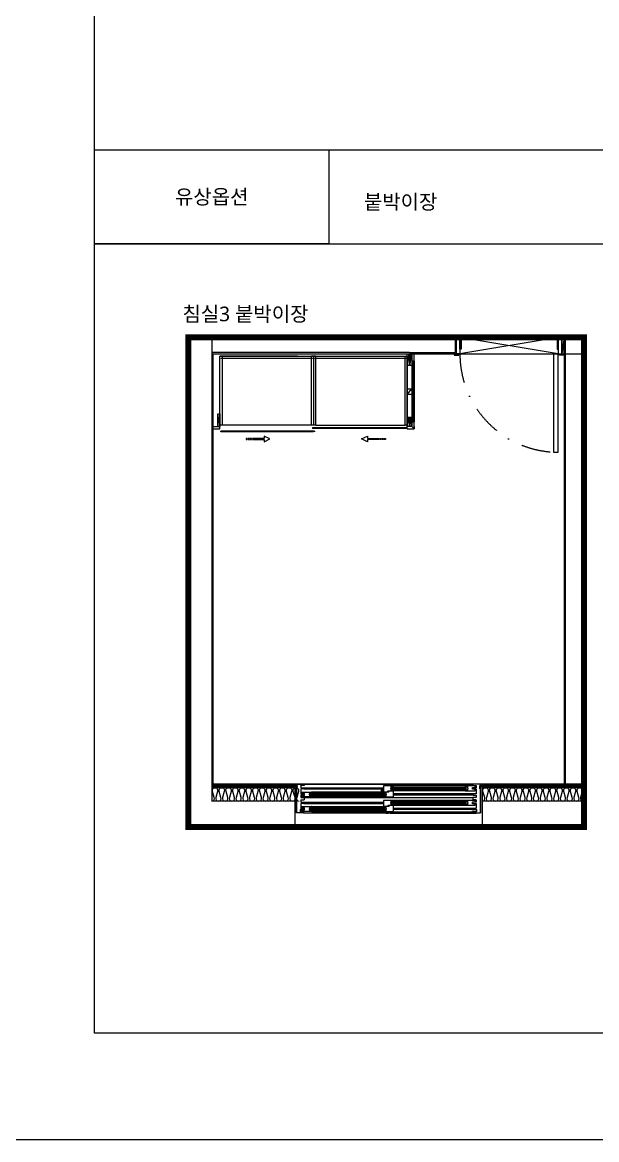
# Model space of a CAD drawing. Header units: millimetres. Extents: x -33000 to 294000, y 0 to 42408.
# Drawn here: x 168618 to 173523, y 0 to 9539 of the extents above; entities that cross this region are included whole.
import ezdxf
from ezdxf.enums import TextEntityAlignment as Align

# ---------------------------------------------------------------- set-up
doc = ezdxf.new("R2010")
doc.units = ezdxf.units.MM
doc.header["$LTSCALE"] = 50
doc.linetypes.add('DASHDOTX2', pattern=[2, 1, -0.5, 0, -0.5])
doc.layers.add('arch', color=8, linetype='Continuous')
doc.layers.add('실명', color=9, linetype='Continuous')
doc.layers.add('cloud', color=7, linetype='Continuous', true_color=0xb3ef8f, plot=False)
doc.styles.add('FORTELINE', font='malgun.ttf')

# ---------------------------------------------------------------- blocks, each defined once
blk = doc.blocks.new('XR-Unit-Plan$0$WG-민간-BPW_1600')
for p, q in [((-800, 0), (-800, -10)), ((-785, 0), (-785, -10)), ((-785, 0), (-721, 0)), ((-785, -10), (-785, 0)), ((721, 0), (-721, 0)), ((785, 0), (721, 0)), ((785, 0), (785, -10)), ((785, -10), (785, 0)), ((800, 0), (800, -10)), ((-779, -10), (-800, -10)), ((-800, -19.5), (-800, -245)), ((-779, -19.5), (-800, -19.5)), ((-785, -10), (-779, -10)), ((-785, -19.5), (-785, -245)), ((-785, -245), (-785, -38)), ((-779, -38), (-785, -38)), ((-779, -10), (-779, -19.5)), ((-779, -38), (-779, -10)), ((-721, -12), (-747, -12)), ((-740, -27), (-740, -15.5)), ((-723.5, -82.5), (-42.5, -82.5)), ((-723.5, -92.5), (-42.5, -92.5)), ((-720, -1), (-720, -11)), ((-663.7, -47), (-663.7, -25)), ((-30.5, -25), (-663.7, -25)), ((-30.5, -31), (-663.7, -31)), ((-30.5, -41), (-663.7, -41)), ((-30.5, -47), (-663.7, -47)), ((-657, -22.4), (-654.4, -25)), ((-657, -49.6), (-654.4, -47)), ((-655.5, -15), (-42, -15)), ((-655.5, -56), (-42, -56)), ((-653.7, -41), (-653.7, -31)), ((-653.7, -41), (-653.7, -31)), ((-40.5, -22.4), (-43.1, -25)), ((-40.5, -49.6), (-43.1, -47)), ((-42, -15), (42, -15)), ((-40.5, -16), (-42, -16)), ((-42, -55), (-40.5, -55)), ((1.6, -56), (-42, -56)), ((-40.5, -22.5), (-40.5, -16)), ((-40.5, -41), (-40.5, -31)), ((-40.5, -41), (-40.5, -31)), ((-40.5, -55), (-40.5, -48.5)), ((-35.5, -23), (-40, -23)), ((-40, -48), (-35.5, -48)), ((-24, -20), (-39, -20)), ((-39, -20), (-39, -21)), ((-39, -50), (-39, -51)), ((-39, -51), (-24, -51)), ((-38.5, -21.5), (-35.5, -21.5)), ((-35.5, -49.5), (-38.5, -49.5)), ((-35.5, -21.5), (-35.5, -23)), ((-35.5, -48), (-35.5, -49.5)), ((-30.5, -47), (-30.5, -25)), ((-23.5, -31.2), (-23.5, -20.5)), ((-23.5, -50.5), (-23.5, -40.8)), ((-20.3, -33.4), (-23.2, -31.6)), ((-23.2, -40.4), (-20.3, -38.6)), ((-20, -38.2), (-20, -33.8)), ((-3, -63.1), (-3, -62.9)), ((-2.6, -62.5), (6, -61.5)), ((6, -64.5), (-2.6, -63.6)), ((6, -60), (1.6, -56)), ((6, -61.5), (6, -60)), ((42, -64.5), (6, -64.5)), ((30.5, -98.5), (30.5, -76.5)), ((667, -76.5), (30.5, -76.5)), ((667, -82.5), (30.5, -82.5)), ((667, -92.5), (30.5, -92.5)), ((40.5, -73.9), (43.1, -76.5)), ((40.5, -92.5), (40.5, -82.5)), ((40.5, -92.5), (40.5, -82.5)), ((42, -67), (655.5, -67)), ((42.5, -15.5), (42.5, -64)), ((723.5, -30.5), (42.5, -30.5)), ((53.4, -40.5), (54.7, -40.5)), ((61, -59.7), (53.4, -60)), ((54.7, -37.6), (54.7, -57.7)), ((54.7, -57.7), (54.7, -60)), ((54.7, -57.7), (57, -57.7)), ((60.9, -36.6), (55.7, -36.6)), ((58.9, -56.2), (61.8, -37.8)), ((61.9, -37.6), (61.9, -58.7)), ((723.5, -40.5), (61.9, -40.5)), ((657, -73.9), (654.4, -76.5)), ((657, -92.5), (657, -82.5)), ((657, -92.5), (657, -82.5)), ((667, -98.5), (667, -76.5)), ((720, -1), (720, -11)), ((721, -12), (747, -12)), ((740, -79), (740, -67.5)), ((779, -10), (800, -10)), ((779, -10), (779, -19.5)), ((785, -10), (779, -10)), ((779, -38), (779, -10)), ((779, -19.5), (800, -19.5)), ((779, -38), (785, -38)), ((785, -19.5), (785, -245)), ((785, -245), (785, -38)), ((800, -19.5), (800, -245)), ((-748, -134.5), (-748, -153)), ((-748, -165), (-748, -205)), ((-747, -133.5), (-721, -133.5)), ((-747, -154), (-723.5, -154)), ((-723.5, -164), (-747, -164)), ((-723, -154.5), (-723, -155.1)), ((-723, -162.9), (-723, -163.5)), ((721, -113), (-721, -113)), ((-663.7, -170.5), (-663.7, -148.5)), ((-30.5, -148.5), (-663.7, -148.5)), ((-30.5, -154.5), (-663.7, -154.5)), ((-30.5, -164.5), (-663.7, -164.5)), ((-30.5, -170.5), (-663.7, -170.5)), ((-657, -145.9), (-654.4, -148.5)), ((-657, -173.1), (-654.4, -170.5)), ((-655.5, -138.5), (-42, -138.5)), ((-42, -179.5), (-655.5, -179.5)), ((-653.7, -164.5), (-653.7, -154.5)), ((-653.7, -164.5), (-653.7, -154.5)), ((-40.5, -145.9), (-43.1, -148.5)), ((-40.5, -173.1), (-43.1, -170.5)), ((-42, -138.5), (42, -138.5)), ((-40.5, -139.5), (-42, -139.5)), ((-42, -178.5), (-40.5, -178.5)), ((1.6, -179.5), (-42, -179.5)), ((-40.5, -146), (-40.5, -139.5)), ((-40.5, -164.5), (-40.5, -154.5)), ((-40.5, -164.5), (-40.5, -154.5)), ((-40.5, -178.5), (-40.5, -172)), ((-35.5, -146.5), (-40, -146.5)), ((-40, -171.5), (-35.5, -171.5)), ((-24, -143.5), (-39, -143.5)), ((-39, -143.5), (-39, -144.5)), ((-39, -173.5), (-39, -174.5)), ((-39, -174.5), (-24, -174.5)), ((-38.5, -145), (-35.5, -145)), ((-35.5, -173), (-38.5, -173)), ((-35.5, -145), (-35.5, -146.5)), ((-35.5, -171.5), (-35.5, -173)), ((-30.5, -170.5), (-30.5, -148.5)), ((-23.5, -154.7), (-23.5, -144)), ((-23.5, -174), (-23.5, -164.3)), ((-20.3, -156.9), (-23.2, -155.1)), ((-23.2, -163.9), (-20.3, -162.1)), ((-20, -161.7), (-20, -157.3)), ((-3, -186.6), (-3, -186.4)), ((-2.6, -186), (6, -185)), ((6, -188), (-2.6, -187.1)), ((6, -183.5), (1.6, -179.5)), ((6, -185), (6, -183.5)), ((42, -188), (6, -188)), ((667, -98.5), (30.5, -98.5)), ((40.5, -101.1), (43.1, -98.5)), ((655.5, -108), (42, -108)), ((655.5, -190.5), (42, -190.5)), ((42.5, -139), (42.5, -187.5)), ((723.5, -154), (42.5, -154)), ((723.5, -164), (42.5, -164)), ((657, -101.1), (654.4, -98.5)), ((747, -133.5), (721, -133.5)), ((723, -154.5), (723, -155.1)), ((723, -162.9), (723, -163.5)), ((747, -154), (723.5, -154)), ((723.5, -164), (747, -164)), ((748, -134.5), (748, -153)), ((748, -165), (748, -205)), ((-727, -245), (-785, -245)), ((-753, -217), (-753, -236)), ((-723.5, -216), (-752, -216)), ((-752, -237), (-727, -237)), ((-749, -235.5), (-749, -233.5)), ((-748.5, -233), (-746.5, -233)), ((-726.5, -236), (-748.5, -236)), ((-748.5, -246), (-726.5, -246)), ((-710, -247), (-748.5, -247)), ((-746.5, -233.8), (-748, -233.8)), ((-748, -233.8), (-748, -235)), ((-748, -235), (-726.5, -235)), ((-747, -206), (-723.5, -206)), ((-746.5, -233), (-746.5, -233.8)), ((-726, -234.5), (-726, -233.5)), ((-726, -245.5), (-726, -236.5)), ((-726, -238), (-726, -244)), ((-725.5, -233), (-712, -233)), ((-723.5, -206), (-42.5, -206)), ((-723.5, -216), (-42.5, -216)), ((-723, -206.5), (-723, -207.1)), ((-723, -214.9), (-723, -215.5)), ((-711, -234), (-711, -239.5)), ((-703.5, -237), (-711, -237)), ((-711, -241.5), (-711, -246)), ((-711, -246), (-710, -246)), ((-710.5, -240), (-704, -240)), ((-704, -241), (-710.5, -241)), ((-18.5, -247), (-707, -247)), ((-704, -246), (-703.5, -246)), ((-703.5, -247), (-704, -247)), ((-703.5, -239.5), (-703.5, -235.5)), ((-703.5, -246), (-703.5, -241.5)), ((-702.5, -235.5), (-702.5, -246)), ((-23.1, -237), (-702.5, -237)), ((-23.1, -245), (-702.5, -245)), ((-23.1, -235.5), (-23.1, -246)), ((-22.1, -239.5), (-22.1, -235.5)), ((-14.6, -237), (-22.1, -237)), ((-22.1, -246), (-22.1, -241.5)), ((-21.6, -246), (-22.1, -246)), ((-22.1, -247), (-21.6, -247)), ((-15.1, -240), (-21.6, -240)), ((-21.6, -241), (-15.1, -241)), ((-14.6, -246), (-15.6, -246)), ((-15.6, -247), (22.9, -247)), ((-14.6, -234), (-14.6, -239.5)), ((-14.6, -241.5), (-14.6, -246)), ((-0.1, -233), (-13.6, -233)), ((0.4, -234.5), (0.4, -233.5)), ((0.4, -245.5), (0.4, -236.5)), ((727, -245), (0.4, -245)), ((22.4, -235), (0.9, -235)), ((0.9, -236), (22.9, -236)), ((22.9, -246), (0.9, -246)), ((22.9, -233), (20.9, -233)), ((20.9, -233), (20.9, -233.8)), ((20.9, -233.8), (22.4, -233.8)), ((22.4, -233.8), (22.4, -235)), ((23.4, -235.5), (23.4, -233.5)), ((30.5, -222), (30.5, -200)), ((667, -200), (30.5, -200)), ((667, -206), (30.5, -206)), ((667, -216), (30.5, -216)), ((667, -222), (30.5, -222)), ((40.5, -197.4), (43.1, -200)), ((40.5, -216), (40.5, -206)), ((40.5, -224.6), (43.1, -222)), ((655.5, -231.5), (42, -231.5)), ((657, -197.4), (654.4, -200)), ((657, -224.6), (654.4, -222)), ((657, -216), (657, -206)), ((667, -222), (667, -200)), ((723, -206.5), (723, -207.1)), ((723, -214.9), (723, -215.5)), ((747, -206), (723.5, -206)), ((723.5, -216), (752, -216)), ((726, -238), (726, -244)), ((752, -237), (727, -237)), ((727, -245), (785, -245)), ((753, -217), (753, -236))]:
    blk.add_line(p, q)
for points in [[(-748, -13), (-748, -29.5, 0.414214), (-747, -30.5)], [(-747, -40.5, 0.414214), (-748, -41.5), (-748, -81.5)], [(-748, -81.5, 0.414214), (-747, -82.5)], [(-747, -82.5), (-723.5, -82.5, -0.414214), (-723, -83), (-723, -83.6, 0.341999), (-722.3, -84.6, -0.774597), (-722.3, -90.4, 0.341999), (-723, -91.4), (-723, -92, -0.414214), (-723.5, -92.5), (-747, -92.5, 0.414214), (-748, -93.5), (-748, -112, 0.414214), (-747, -113)], [(-747, -30.5), (-723.5, -30.5, -0.414214), (-723, -31), (-723, -31.6, 0.341999), (-722.3, -32.6, -0.774597), (-722.3, -38.4, 0.341999), (-723, -39.4), (-723, -40, -0.414214), (-723.5, -40.5), (-747, -40.5)], [(-740, -16), (-740, -15.5, -0.414214), (-739.5, -15)], [(-739.5, -27.5, -0.414214), (-740, -27)], [(-740, -55.5), (-740, -44, -0.414214), (-739.5, -43.5)], [(-739.5, -56, -0.414214), (-740, -55.5)], [(-739.5, -43.5), (-718.7, -43.5, 0.414214), (-717.7, -42.5), (-717.7, -28.5, 0.414214), (-718.7, -27.5), (-739.5, -27.5)], [(-657, -16), (-657, -22.5, -0.414214), (-657.5, -23), (-662, -23), (-662, -21.5), (-659, -21.5, 0.414214), (-658.5, -21), (-658.5, -20), (-673.5, -20, 0.414214), (-674, -20.5), (-674, -30.7, -0.269143), (-674.3, -31.1), (-677.2, -32.9, 0.269143), (-677.5, -33.3), (-677.5, -37.7, 0.269143), (-677.2, -38.1), (-674.3, -39.9, -0.269143), (-674, -40.3), (-674, -50.5, 0.414214), (-673.5, -51), (-658.5, -51), (-658.5, -50, 0.414214), (-659, -49.5), (-662, -49.5), (-662, -48), (-657.5, -48, -0.414214), (-657, -48.5), (-657, -55)], [(-655.5, -15, -0.414214), (-655, -15.5, -0.414214), (-655.5, -16), (-657, -16)], [(-657, -55), (-655.5, -55, -1), (-655.5, -56)], [(40.5, -100.5), (40.5, -107), (42, -107, -1), (42, -108), (-42, -108, -0.414214), (-42.5, -107.5), (-42.5, -59, -0.414214), (-42, -58.5), (-6, -58.5), (2.6, -59.4, -0.382193), (3, -59.9), (3, -60.1, -0.382131), (2.6, -60.5), (-6, -61.5), (-6, -63), (-1.5, -67), (42, -67, -0.414214), (42.5, -67.5, -0.414214), (42, -68), (40.5, -68), (40.5, -74.5)], [(40.5, -74.5, -0.414214), (40, -75), (35.5, -75), (35.5, -73.5), (38.5, -73.5, 0.414214), (39, -73), (39, -72), (24, -72, 0.414214), (23.5, -72.5), (23.5, -82.2, -0.269143), (23.2, -82.6), (20.3, -84.4, 0.269143), (20, -84.8), (20, -89.2, 0.269143), (20.3, -89.6), (23.2, -91.4, -0.269143), (23.5, -91.8), (23.5, -102.5, 0.414214), (24, -103), (39, -103), (39, -102, 0.414214), (38.5, -101.5), (35.5, -101.5), (35.5, -100), (40, -100, -0.414214), (40.5, -100.5)], [(739.5, -67), (655.5, -67, 0.414214), (655, -67.5, 0.414214), (655.5, -68), (657, -68)], [(657, -68), (657, -74.5, 0.414214), (657.5, -75), (662, -75), (662, -73.5), (659, -73.5, -0.414214), (658.5, -73), (658.5, -72), (673.5, -72, -0.414214), (674, -72.5), (674, -82.7, 0.269143), (674.3, -83.1), (677.2, -84.9, -0.269143), (677.5, -85.3), (677.5, -89.7, -0.269143), (677.2, -90.1), (674.3, -91.9, 0.269143), (674, -92.3), (674, -102.5, -0.414214), (673.5, -103), (658.5, -103), (658.5, -102, -0.414214), (659, -101.5), (662, -101.5), (662, -100), (657.5, -100, 0.414214), (657, -100.5)], [(739.5, -95.5), (718.7, -95.5, -0.414214), (717.7, -94.5), (717.7, -80.5, -0.414214), (718.7, -79.5), (739.5, -79.5)], [(747, -30.5), (723.5, -30.5, 0.414214), (723, -31), (723, -31.6, -0.341999), (722.3, -32.6, 0.774597), (722.3, -38.4, -0.341999), (723, -39.4), (723, -40, 0.414214), (723.5, -40.5), (747, -40.5)], [(747, -82.5), (723.5, -82.5, 0.414214), (723, -83), (723, -83.6, -0.341999), (722.3, -84.6, 0.774597), (722.3, -90.4, -0.341999), (723, -91.4), (723, -92, 0.414214), (723.5, -92.5), (747, -92.5, -0.414214), (748, -93.5), (748, -112, -0.414214), (747, -113)], [(740, -67.5, 0.414214), (739.5, -67)], [(739.5, -79.5, 0.414214), (740, -79)], [(748, -13), (748, -29.5, -0.414214), (747, -30.5)], [(747, -40.5, -0.414214), (748, -41.5), (748, -81.5)], [(748, -81.5, -0.414214), (747, -82.5)], [(-747, -113), (-721, -113, -0.414214), (-720, -114), (-720, -132.5)], [(-740, -150.5), (-740, -139, -0.414214), (-739.5, -138.5)], [(-739.5, -151, -0.414214), (-740, -150.5)], [(-740, -179), (-740, -167.5, -0.414214), (-739.5, -167)], [(-739.5, -179.5, -0.414214), (-740, -179)], [(-739.5, -167), (-718.7, -167, 0.414214), (-717.7, -166), (-717.7, -152, 0.414214), (-718.7, -151), (-739.5, -151)], [(-657, -139.5), (-657, -146, -0.414214), (-657.5, -146.5), (-662, -146.5), (-662, -145), (-659, -145, 0.414214), (-658.5, -144.5), (-658.5, -143.5), (-673.5, -143.5, 0.414214), (-674, -144), (-674, -154.2, -0.269143), (-674.3, -154.6), (-677.2, -156.4, 0.269143), (-677.5, -156.8), (-677.5, -161.2, 0.269143), (-677.2, -161.6), (-674.3, -163.4, -0.269143), (-674, -163.8), (-674, -174, 0.414214), (-673.5, -174.5), (-658.5, -174.5), (-658.5, -173.5, 0.414214), (-659, -173), (-662, -173), (-662, -171.5), (-657.5, -171.5, -0.414214), (-657, -172), (-657, -178.5)], [(-655.5, -138.5, -0.414214), (-655, -139, -0.414214), (-655.5, -139.5), (-657, -139.5)], [(-657, -178.5), (-655.5, -178.5, -1), (-655.5, -179.5)], [(40.5, -224), (40.5, -230.5), (42, -230.5, -1), (42, -231.5), (-42, -231.5, -0.414214), (-42.5, -231), (-42.5, -182.5, -0.414214), (-42, -182), (-6, -182), (2.6, -182.9, -0.382193), (3, -183.4), (3, -183.6, -0.382131), (2.6, -184), (-6, -185), (-6, -186.5), (-1.5, -190.5), (42, -190.5, -0.414214), (42.5, -191, -0.414214), (42, -191.5), (40.5, -191.5), (40.5, -195), (40, -195.5), (40.5, -196), (40.5, -198, -0.414214), (40, -198.5), (35.5, -198.5), (35.5, -197), (38.5, -197, 0.414214), (39, -196.5), (39, -195.5), (24, -195.5, 0.414214), (23.5, -196), (23.5, -205.7, -0.269143), (23.2, -206.1), (20.3, -207.9, 0.269143), (20, -208.3), (20, -212.7, 0.269143), (20.3, -213.1), (23.2, -214.9, -0.269143), (23.5, -215.3), (23.5, -226, 0.414214), (24, -226.5), (39, -226.5), (39, -225.5, 0.414214), (38.5, -225), (35.5, -225), (35.5, -223.5), (40, -223.5, -0.414214), (40.5, -224)], [(657, -100.5), (657, -107), (655.5, -107, 1), (655.5, -108)], [(655.5, -190.5, 0.414214), (655, -191, 0.414214), (655.5, -191.5), (657, -191.5)], [(747, -113), (721, -113, 0.414214), (720, -114), (720, -132.5)], [(740, -107.5), (740, -96, 0.414214), (739.5, -95.5)], [(739.5, -108, 0.414214), (740, -107.5)], [(740, -191, 0.414214), (739.5, -190.5)], [(657, -230.5), (655.5, -230.5, 1), (655.5, -231.5)], [(657, -191.5), (657, -198, 0.414214), (657.5, -198.5), (662, -198.5), (662, -197), (659, -197, -0.414214), (658.5, -196.5), (658.5, -195.5), (673.5, -195.5, -0.414214), (674, -196), (674, -206.2, 0.269143), (674.3, -206.6), (677.2, -208.4, -0.269143), (677.5, -208.8), (677.5, -213.2, -0.269143), (677.2, -213.6), (674.3, -215.4, 0.269143), (674, -215.8), (674, -226, -0.414214), (673.5, -226.5), (658.5, -226.5), (658.5, -225.5, -0.414214), (659, -225), (662, -225), (662, -223.5), (657.5, -223.5, 0.414214), (657, -224), (657, -230.5)], [(739.5, -219), (718.7, -219, -0.414214), (717.7, -218), (717.7, -204, -0.414214), (718.7, -203), (739.5, -203)], [(739.5, -203, 0.414214), (740, -202.5), (740, -191)], [(740, -231), (740, -219.5, 0.414214), (739.5, -219)], [(739.5, -231.5, 0.414214), (740, -231)]]:
    blk.add_lwpolyline(points, format="xyb")
for points in [[(-739.5, -15), (-655.5, -15)], [(-655.5, -56), (-739.5, -56)], [(42.5, -36.5), (53.4, -40.5), (53.4, -60), (45.1, -61.4)], [(42.5, -63.5), (45.1, -63.5), (45.1, -40.8), (42.5, -40.8)], [(-739.5, -138.5), (-655.5, -138.5)], [(-655.5, -179.5), (-739.5, -179.5)], [(655.5, -108), (739.5, -108)], [(739.5, -190.5), (655.5, -190.5)], [(655.5, -231.5), (739.5, -231.5)]]:
    blk.add_lwpolyline(points)
for centre in [(-707, -244), (-18.5, -244)]:
    blk.add_circle(centre, 3)
for centre, radius, start, end in [((-721, -1), 1, 0, 90), ((721, -1), 1, 90, 180), ((-747, -13), 1, 90, 180), ((-721, -11), 1, 270, 0), ((-42, -15.5), 0.5, 90, 270), ((-42, -55.5), 0.5, 90, 270), ((-40, -22.5), 0.5, 180, 270), ((-40, -48.5), 0.5, 90, 180), ((-38.5, -21), 0.5, 180, 270), ((-38.5, -50), 0.5, 90, 180), ((-24, -20.5), 0.5, 0, 90), ((-24, -50.5), 0.5, 270, 0), ((-23, -31.2), 0.5, 180, 240.25512), ((-23, -40.8), 0.5, 119.74488, 180), ((-20.5, -33.8), 0.5, 0, 60.25512), ((-20.5, -38.2), 0.5, 299.74488, 360), ((-2.5, -62.9), 0.5, 96.34639, 180), ((-2.5, -63.1), 0.5, 180, 263.66601), ((42, -15.5), 0.5, 0, 90), ((42, -64), 0.5, 270, 0), ((55.7, -37.6), 1, 90, 180.08577), ((57, -55.8), 1.88, 270, 348.88011), ((60.8, -37.6), 1, 351.06348, 90), ((60.9, -37.6), 1, 0, 90), ((60.9, -58.7), 1, 272.27755, 0), ((721, -11), 1, 180, 270), ((747, -13), 1, 0, 90), ((-747, -134.5), 1, 90, 180), ((-747, -153), 1, 180, 270), ((-747, -165), 1, 90, 180), ((-723.5, -154.5), 0.5, 0, 90), ((-723.5, -163.5), 0.5, 269.9997, 0), ((-722, -155.1), 1, 180, 255.52249), ((-722, -162.9), 1, 104.47751, 180), ((-723, -159), 3, 284.47751, 75.52249), ((-721, -132.5), 1, 270, 0), ((-42, -139), 0.5, 90, 270), ((-42, -179), 0.5, 90, 270), ((-40, -146), 0.5, 180, 270), ((-40, -172), 0.5, 90, 180), ((-38.5, -144.5), 0.5, 180, 270), ((-38.5, -173.5), 0.5, 90, 180), ((-24, -144), 0.5, 0, 90), ((-24, -174), 0.5, 270, 0), ((-23, -154.7), 0.5, 180, 240.25512), ((-23, -164.3), 0.5, 119.74488, 180), ((-20.5, -157.3), 0.5, 0, 60.25512), ((-20.5, -161.7), 0.5, 299.74488, 360), ((-2.5, -186.4), 0.5, 96.34639, 180), ((-2.5, -186.6), 0.5, 180, 263.66601), ((42, -139), 0.5, 0, 90), ((42, -187.5), 0.5, 270, 0), ((721, -132.5), 1, 180, 270), ((723, -159), 3, 104.47751, 255.52249), ((722, -155.1), 1, 284.47751, 0), ((722, -162.9), 1, 0, 75.52249), ((723.5, -154.5), 0.5, 90, 180), ((723.5, -163.5), 0.5, 180, 270.0003), ((747, -134.5), 1, 0, 90), ((747, -153), 1, 270, 0), ((747, -165), 1, 0, 90), ((-752, -217), 1, 90, 180), ((-752, -236), 1, 180, 270), ((-748.5, -233.5), 0.5, 90, 180), ((-748.5, -235.5), 0.5, 180, 270), ((-748.5, -246.5), 0.5, 90, 270), ((-747, -205), 1, 180, 270), ((-727, -238), 1, 0, 90), ((-727, -244), 1, 270, 0), ((-726.5, -234.5), 0.5, 270, 0), ((-726.5, -236.5), 0.5, 0, 90), ((-726.5, -245.5), 0.5, 270, 0), ((-725.5, -233.5), 0.5, 90, 180), ((-723.5, -206.5), 0.5, 0, 90), ((-723.5, -215.5), 0.5, 270, 0), ((-722, -207.1), 1, 180, 255.52249), ((-722, -214.9), 1, 104.47751, 180), ((-723, -211), 3, 284.47751, 75.52249), ((-712, -234), 1, 0, 90), ((-710.5, -239.5), 0.5, 180, 270), ((-710.5, -241.5), 0.5, 90, 180), ((-710, -246.5), 0.5, 270, 89.99996), ((-704, -246.5), 0.5, 90, 270), ((-704, -239.5), 0.5, 270, 0), ((-704, -241.5), 0.5, 0, 90), ((-703, -235.5), 0.5, 0, 180.00002), ((-703.5, -246), 1, 270, 0), ((-22.6, -235.5), 0.5, 0, 180.00002), ((-22.1, -246), 1, 180, 270), ((-21.6, -239.5), 0.5, 180, 270), ((-21.6, -241.5), 0.5, 90, 180), ((-21.6, -246.5), 0.5, 270, 90), ((-15.6, -246.5), 0.5, 90, 270), ((-15.1, -239.5), 0.5, 270, 0), ((-15.1, -241.5), 0.5, 0, 90), ((-13.6, -234), 1, 90, 180), ((-0.1, -233.5), 0.5, 0, 90), ((0.9, -234.5), 0.5, 180, 270), ((0.9, -236.5), 0.5, 90, 180), ((0.9, -245.5), 0.5, 180, 270), ((22.9, -233.5), 0.5, 0, 90), ((22.9, -235.5), 0.5, 270, 0), ((22.9, -246.5), 0.5, 270, 89.99996), ((723, -211), 3, 104.47751, 255.52249), ((722, -207.1), 1, 284.47751, 0), ((722, -214.9), 1, 0, 75.52249), ((723.5, -206.5), 0.5, 90, 180), ((723.5, -215.5), 0.5, 180, 270), ((727, -238), 1, 90, 180), ((727, -244), 1, 180, 270), ((747, -205), 1, 270, 0), ((752, -217), 1, 0, 90), ((752, -236), 1, 270, 0)]:
    blk.add_arc(centre, radius, start, end)
blk = doc.blocks.new('*U263')
at = {"linetype": 'Continuous', "ltscale": 4}
for points in [[(-897.5, -176), (-915.5, -176), (-915.5, -236), (-897.5, -236)], [(82.5, -226), (-757.5, -226), (-757.5, -266), (82.5, -266)], [(-897.5, -1116), (-915.5, -1116), (-915.5, -1056), (-897.5, -1056)]]:
    blk.add_lwpolyline(points, close=True, dxfattribs=at)
for points in [[(-897.5, -176), (-897.5, -196), (-757.5, -196), (-757.5, -176), (-897.5, -176), (-757.5, -196)], [(-897.5, -226), (-897.5, -231), (-892.5, -231), (-892.5, -236), (-797.5, -236), (-797.5, -226), (-897.5, -226)], [(-897.5, -1066), (-897.5, -1061), (-892.5, -1061), (-892.5, -1056), (-797.5, -1056), (-797.5, -1066), (-897.5, -1066)]]:
    blk.add_lwpolyline(points)
for points in [[(-745.5, -176), (-745.5, -216), (-757.5, -216), (-757.5, -176)], [(-757.5, -226), (-757.5, -196), (-897.5, -196), (-897.5, -226)], [(-897.5, -1066), (-897.5, -226), (-757.5, -1066), (-757.5, -226)], [(-757.5, -1066), (-757.5, -1096), (-897.5, -1096), (-897.5, -1066)], [(-745.5, -1116), (-745.5, -1076), (-757.5, -1076), (-757.5, -1116)]]:
    blk.add_lwpolyline(points, close=True)
at = {"linetype": 'DASHDOTX2', "ltscale": 5}
blk.add_arc((-757.5, -226), 840, 270, 0, dxfattribs=at)
blk = doc.blocks.new('3h5hsdf')
blk.add_lwpolyline([(793086.2, 138082.2), (793061.2, 138032.2), (793081.2, 138032.2), (793081.2, 137932.2), (793091.2, 137932.2), (793091.2, 138032.2), (793111.2, 138032.2), (793086.2, 138082.2)])
for points in [[(793081.2, 137914), (793091.2, 137914), (793091.2, 137925), (793081.2, 137925)], [(793081.2, 137895.7), (793091.2, 137895.7), (793091.2, 137906.7), (793081.2, 137906.7)], [(793081.2, 137877.5), (793091.2, 137877.5), (793091.2, 137888.5), (793081.2, 137888.5)]]:
    blk.add_lwpolyline(points, close=True)

msp = doc.modelspace()

# ---------------------------------------------------------------- linework, layer by layer
at = {"layer": 'arch', "linetype": 'ByBlock', "lineweight": 5}
for p, q in [((171235, 8449.6), (189411.5, 8449.6)), ((171235, 8449.6), (189411.5, 8449.6)), ((169235, 7649.6), (182451.7, 7649.6)), ((169235, 7649.6), (189411.5, 7649.6))]:
    msp.add_line(p, q, dxfattribs=at)
at = {"layer": 'arch'}
for p, q in [((170235, 6849.6), (170235, 2889.6)), ((172315, 6839.6), (172315, 6719.6)), ((173245, 6849.6), (173245, 3034.6)), ((173255, 6849.6), (173255, 3024.6)), ((171925, 6719.6), (170235, 6719.6)), ((170245, 6709.6), (170245, 3034.6)), ((170245, 6709.6), (173415, 6709.6)), ((170305, 6069.6), (170305, 6689.6)), ((170968, 6689.6), (170305, 6689.6)), ((170305, 6689.6), (171905, 6689.6)), ((170323, 6689.6), (170323, 6671.6)), ((170968, 6689.6), (171087, 6689.6)), ((171123, 6689.6), (171887, 6689.6)), ((171905, 6609.9), (171923, 6709.6)), ((171905, 6069.6), (171905, 6689.6)), ((171925, 6719.6), (172315, 6719.6)), ((171927, 6609.8), (171945, 6709.6)), ((171927, 6709.6), (171927, 6609.8)), ((171945, 6709.6), (171945, 6089.6)), ((171965, 6709.6), (171947, 6709.6)), ((171905, 6361.2), (171945, 6411.3)), ((171905, 6411.3), (171945, 6411.3)), ((170287, 6089.6), (170305, 6197.6)), ((171905, 6089.6), (171923, 6169.6)), ((171927, 6089.6), (171945, 6169.6)), ((171945, 6089.6), (171945, 6129.6)), ((171945, 6129.6), (171965, 6129.6)), ((171965, 6069.6), (171965, 6129.6)), ((170245, 6069.6), (170245, 6089.6)), ((170245, 6089.6), (170305, 6089.6)), ((170245, 6069.6), (170305, 6069.6)), ((171087, 6099.6), (170305, 6099.6)), ((170312, 6043.4), (170312, 6049.4)), ((171113, 6049.4), (170312, 6049.4)), ((171103.3, 6043.4), (170312.9, 6043.4)), ((171095.6, 6079), (171095.6, 6072)), ((171900.1, 6078), (171095.6, 6078)), ((171900.1, 6072), (171096.4, 6072)), ((171113, 6049.4), (171113, 6043.4)), ((171123, 6099.6), (171887, 6099.6)), ((171900.1, 6078), (171900.1, 6072)), ((171905, 6069.6), (171965, 6069.6)), ((171945, 6089.6), (171965, 6069.6)), ((171965, 6089.6), (171965, 6069.6)), ((170945, 3024.6), (170235, 3024.6)), ((170945, 3014.6), (170235, 3014.6)), ((170945, 3004.6), (170235, 3004.6)), ((173415, 3034.6), (170245, 3034.6)), ((173415, 3024.6), (172545, 3024.6)), ((173415, 3014.6), (172545, 3014.6)), ((173415, 3004.6), (172545, 3004.6)), ((170945, 2889.6), (170235, 2889.6)), ((173415, 2889.6), (172545, 2889.6))]:
    msp.add_line(p, q, dxfattribs=at)
at = {"layer": 'arch', "linetype": 'ByBlock', "lineweight": 5}
msp.add_lwpolyline([(169235, 8449.6), (171235, 8449.6), (171235, 7649.6), (169235, 7649.6)], close=True, dxfattribs=at)
at = {"layer": 'arch', "ltscale": 25, "const_width": 50}
msp.add_lwpolyline([(173415, 6849.6), (170035, 6849.6), (170035, 2669.6), (173415, 2669.6)], close=True, dxfattribs=at)
at = {"layer": 'arch', "elevation": 0}
for points in [[(170305, 6689.6), (170323, 6689.6), (170323, 6671.6)], [(171123, 6671.6), (171123, 6689.6), (171087, 6689.6)], [(171087, 6671.6), (171087, 6689.6)], [(171087, 6689.6), (171123, 6689.6)], [(171105, 6689.6), (171105, 6099.6)], [(171887, 6671.6), (171887, 6689.6), (171905, 6689.6), (171905, 6099.6), (171887, 6099.6), (171887, 6668.6)], [(171945, 6649.8), (171965, 6649.6), (171965, 6709.6), (171945, 6709.6)], [(170323, 6668.6), (170323, 6099.6), (170305, 6099.6)], [(171123, 6099.6), (171087, 6099.6), (171087, 6668.6)], [(171123, 6099.6), (171123, 6668.6)], [(171945, 6411.3), (171945, 6361.2), (171905, 6361.2)]]:
    msp.add_lwpolyline(points, dxfattribs=at)
at = {"layer": 'arch'}
for points in [[(171905, 6709.6), (171923, 6709.6), (171923, 6609.9), (171905, 6609.9)], [(171960, 6649.6), (171963, 6649.6), (171963, 6129.6), (171960, 6129.6)], [(170287, 6197.6), (170305, 6197.6), (170305, 6089.6), (170287, 6089.6)], [(171905, 6169.6), (171923, 6169.6), (171923, 6089.6), (171905, 6089.6)]]:
    msp.add_lwpolyline(points, close=True, dxfattribs=at)
for points in [[(171945, 6709.6), (171945, 6609.8), (171927, 6609.8)], [(171923, 6169.6), (171927, 6169.6), (171927, 6089.6), (171923, 6089.6)], [(171927, 6169.6), (171945, 6169.6), (171945, 6089.6), (171927, 6089.6)], [(170945, 2889.6), (170945, 2669.6)], [(172545, 2889.6), (172545, 2669.6)]]:
    msp.add_lwpolyline(points, dxfattribs=at)
at = {"layer": 'arch', "elevation": 0}
for points in [[(171096.2, 6668.6), (170315.1, 6668.6), (170315.1, 6671.6), (171096.2, 6671.6)], [(171896.2, 6668.6), (171115.1, 6668.6), (171115.1, 6671.6), (171896.2, 6671.6)]]:
    msp.add_lwpolyline(points, close=True, dxfattribs=at)
at = {"layer": 'arch'}
for points in [[(170235, 2889.6, 0.524856), (170256.5, 2920.8), (170242.2, 2973.4, -1.449198), (170285.3, 2973.4), (170271, 2920.8, 0.524856), (170292.5, 2889.6, 0.524856), (170314, 2920.8), (170299.7, 2973.4, -1.449198), (170342.8, 2973.4), (170328.5, 2920.8, 0.524856), (170350, 2889.6, 0.524856), (170371.5, 2920.8), (170357.2, 2973.4, -1.449198), (170400.3, 2973.4), (170386, 2920.8, 0.524856), (170407.5, 2889.6, 0.524856), (170429, 2920.8), (170414.7, 2973.4, -1.449198), (170457.8, 2973.4), (170443.5, 2920.8, 0.524856), (170465, 2889.6, 0.524856), (170486.5, 2920.8), (170472.2, 2973.4, -1.449198), (170515.3, 2973.4), (170501, 2920.8, 0.524856), (170522.5, 2889.6, 0.524856), (170544, 2920.8), (170529.7, 2973.4, -1.449198), (170572.8, 2973.4), (170558.5, 2920.8, 0.524856), (170580, 2889.6, 0.524856), (170601.5, 2920.8), (170587.2, 2973.4, -1.449198), (170630.3, 2973.4), (170616, 2920.8, 0.524856), (170637.5, 2889.6, 0.524856), (170659, 2920.8), (170644.7, 2973.4, -1.449198), (170687.8, 2973.4), (170673.5, 2920.8, 0.524856), (170695, 2889.6, 0.524856), (170716.5, 2920.8), (170702.2, 2973.4, -1.449198), (170745.3, 2973.4), (170731, 2920.8, 0.524856), (170752.5, 2889.6, 0.524856), (170774, 2920.8), (170759.7, 2973.4, -1.449198), (170802.8, 2973.4), (170788.5, 2920.8, 0.524856), (170810, 2889.6, 0.524856), (170831.5, 2920.8), (170817.2, 2973.4, -1.449198), (170860.3, 2973.4), (170846, 2920.8, 0.524856), (170867.5, 2889.6, 0.524856), (170889, 2920.8), (170874.7, 2973.4, -1.449198), (170917.8, 2973.4), (170903.5, 2920.8, 0.524856), (170925, 2889.6, 0.524856), (170946.5, 2920.8), (170932.2, 2973.4, -1.449198), (170975.3, 2973.4), (170961, 2920.8, 0.524856), (170982.5, 2889.6)], [(172545, 2889.6, 0.524856), (172566.5, 2920.8), (172552.2, 2973.4, -1.449198), (172595.3, 2973.4), (172581, 2920.8, 0.524856), (172602.5, 2889.6, 0.524856), (172624, 2920.8), (172609.7, 2973.4, -1.449198), (172652.8, 2973.4), (172638.5, 2920.8, 0.524856), (172660, 2889.6, 0.524856), (172681.5, 2920.8), (172667.2, 2973.4, -1.449198), (172710.3, 2973.4), (172696, 2920.8, 0.524856), (172717.5, 2889.6, 0.524856), (172739, 2920.8), (172724.7, 2973.4, -1.449198), (172767.8, 2973.4), (172753.5, 2920.8, 0.524856), (172775, 2889.6, 0.524856), (172796.5, 2920.8), (172782.2, 2973.4, -1.449198), (172825.3, 2973.4), (172811, 2920.8, 0.524856), (172832.5, 2889.6, 0.524856), (172854, 2920.8), (172839.7, 2973.4, -1.449198), (172882.8, 2973.4), (172868.5, 2920.8, 0.524856), (172890, 2889.6, 0.524856), (172911.5, 2920.8), (172897.2, 2973.4, -1.449198), (172940.3, 2973.4), (172926, 2920.8, 0.524856), (172947.5, 2889.6, 0.524856), (172969, 2920.8), (172954.7, 2973.4, -1.449198), (172997.8, 2973.4), (172983.5, 2920.8, 0.524856), (173005, 2889.6, 0.524856), (173026.5, 2920.8), (173012.2, 2973.4, -1.449198), (173055.3, 2973.4), (173041, 2920.8, 0.524856), (173062.5, 2889.6, 0.524856), (173084, 2920.8), (173069.7, 2973.4, -1.449198), (173112.8, 2973.4), (173098.5, 2920.8, 0.524856), (173120, 2889.6, 0.524856), (173141.5, 2920.8), (173127.2, 2973.4, -1.449198), (173170.3, 2973.4), (173156, 2920.8, 0.524856), (173177.5, 2889.6, 0.524856), (173199, 2920.8), (173184.7, 2973.4, -1.449198), (173227.8, 2973.4), (173213.5, 2920.8, 0.524856), (173235, 2889.6, 0.524856), (173256.5, 2920.8), (173242.2, 2973.4, -1.449198), (173285.3, 2973.4), (173271, 2920.8, 0.524856), (173292.5, 2889.6, 0.524856), (173314, 2920.8), (173299.7, 2973.4, -1.449198), (173342.8, 2973.4), (173328.5, 2920.8, 0.524856), (173350, 2889.6, 0.524856), (173371.5, 2920.8), (173357.2, 2973.4, -1.449198), (173400.3, 2973.4), (173386, 2920.8, 0.524856), (173407.5, 2889.6, 0.083218), (173415, 2890.9, 0.083218)]]:
    msp.add_lwpolyline(points, format="xyb", dxfattribs=at)
at = {"layer": 'cloud'}
msp.add_line((-33000, 0), (294000, 0), dxfattribs=at)
msp.add_lwpolyline([(169235, 28850), (205950, 28850), (205950, 909.2), (169235, 909.2)], close=True, dxfattribs=at)

# ---------------------------------------------------------------- block references
at = {"layer": 'arch', "rotation": 270}
for name, p in [('*U263', (173421, 5952.1)), ('3h5hsdf', (32650.5, 799068.4))]:
    msp.add_blockref(name, p, dxfattribs=at)
at = {"layer": 'arch', "xscale": -1, "rotation": 90}
msp.add_blockref('3h5hsdf', (309597.6, 799068.4), dxfattribs=at)
at = {"layer": 'arch', "xscale": -1}
msp.add_blockref('XR-Unit-Plan$0$WG-민간-BPW_1600', (171745, 3034.6), dxfattribs=at)

# ---------------------------------------------------------------- texts
at = {"layer": '실명', "style": 'FORTELINE'}
msp.add_text('유상옵션', height=125, dxfattribs=at).set_placement((170235, 8049.6), align=Align.MIDDLE_CENTER)
for s, p in [('붙박이장', (171535, 8006)), ('침실3 붙박이장', (169985, 7049.6))]:
    msp.add_text(s, height=125, dxfattribs=at).set_placement(p, align=Align.MIDDLE_LEFT)

doc.saveas('drawing.dxf')
